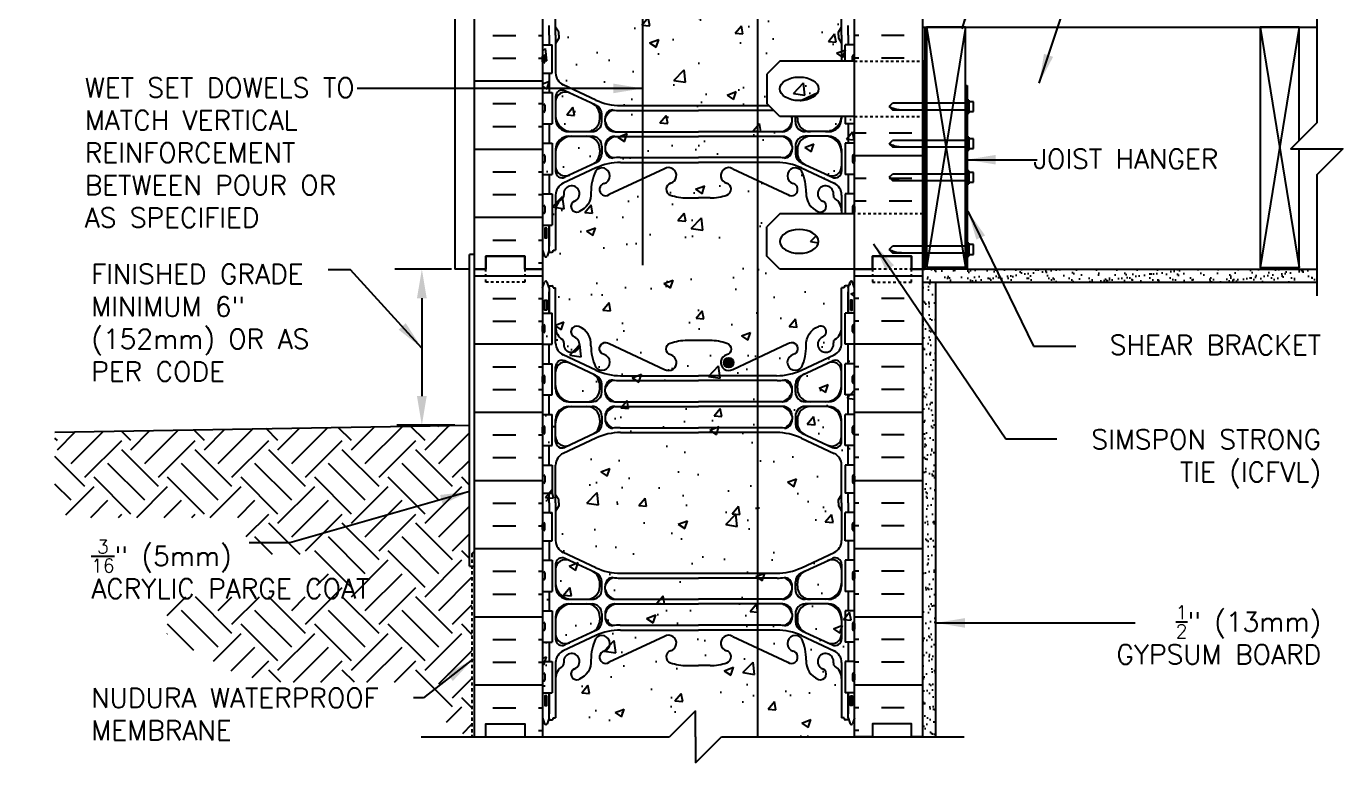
# Model space of a CAD drawing. Header units: inches. Extents: x 107.9 to 158.5, y -21.9 to 56.1.
# Drawn here: x 107.9 to 158.5, y 4.5 to 32.9 of the extents above; entities that cross this region are included whole.
import ezdxf
from ezdxf.enums import TextEntityAlignment as Align

# ---------------------------------------------------------------- set-up
doc = ezdxf.new("R2010")
doc.units = ezdxf.units.IN
doc.header["$LTSCALE"] = 0.5
doc.header["$MEASUREMENT"] = 0
doc.linetypes.add('DASHED2', pattern=[0.375, 0.25, -0.125])
doc.linetypes.add('HIDDEN2', pattern=[0.1875, 0.125, -0.0625])
for name, color, linetype in [('HATCH', 12, 'Continuous'), ('line25', 2, 'Continuous'), ('LINE3', 3, 'Continuous'), ('LINE50', 5, 'Continuous'), ('LINE9', 9, 'Continuous'), ('TEXT', 4, 'Continuous'), ('Web_Edge', 9, 'Continuous')]:
    doc.layers.add(name, color=color, linetype=linetype)
doc.styles.add('DIM', font='romans.shx', dxfattribs={"width": 0.7})
doc.styles.add('ROMANS', font='romans.shx', dxfattribs={"height": 1.125})
doc.dimstyles.new('ext_12', dxfattribs={"dimscale": 12, "dimtxt": 0.09375, "dimasz": 0.09375, "dimexe": 0.09375, "dimexo": 0.0625, "dimgap": 0.0625, "dimtad": 1, "dimdec": 1, "dimzin": 3, "dimdsep": 46, "dimlunit": 4, "dimtxsty": 'DIM', "dimcen": 0.09, "dimdle": 0.09375, "dimclrt": 4, "dimadec": 0, "dimazin": 0, "dimtfac": 1, "dimtdec": 1, "dimtmove": 2, "dimatfit": 3, "dimfxl": 0, "dimfrac": 2, "dimtolj": 1, "dimtzin": 0, "dimarcsym": 0})
pattern_1 = [(50, (14.6014, 3.5427), (3.5863, -0.31376), [0.375, -4.125]), (355, (14.6014, 3.5427), (-0.69376, 3.76096), [0.3, -3.3]), (100.4514, (14.9003, 3.5165), (2.89255, 3.4472), [0.3187, -3.50571]), (46.184, (14.6014, 4.5427), (5.3362, -0.8276), [0.5625, -6.1875]), (96.6356, (15.046, 4.4737), (4.67331, 4.8706), [0.47805, -5.25856]), (351.184, (14.6014, 4.5427), (4.6733, 4.8706), [0.45, -4.95]), (21, (15.1014, 4.2927), (2.984535, -2.013094), [0.375, -4.125]), (326, (15.1014, 4.2927), (1.21658, 3.62575), [0.3, -3.3]), (71.4514, (15.35, 4.125), (4.20111, 1.61265), [0.3187, -3.50571]), (37.5, (14.6014, 3.5427), (0.060799, 1.664469), [0, -3.26, 0, -3.35, 0, -3.3125]), (7.5, (14.6014, 3.5427), (1.315348, 1.972059), [0, -1.91, 0, -3.185, 0, -1.2625]), (327.5, (13.4864, 3.5427), (2.669112, -0.112774), [0, -1.25, 0, -3.9, 0, -5.175]), (317.5, (12.9864, 3.5427), (2.91593, 0.500525), [0, -1.625, 0, -2.59, 0, -3.675])]
pattern_2 = [(37.5, (85.0487, 4.25364), (-0.0157483, 0.481706), [0, -0.38, 0, -0.425, 0, -0.40625]), (7.5, (85.0487, 4.25364), (0.442444, 0.7055365), [0, -0.205, 0, -0.3425, 0, -0.13125]), (327.5, (84.7412, 4.25364), (0.7785355, 0.0014148), [0, -0.125, 0, -0.45, 0, -0.5875]), (317.5, (84.7412, 4.25364), (0.7515317, 0.219419), [0, -0.0625, 0, -0.295, 0, -0.3375])]

msp = doc.modelspace()

# ---------------------------------------------------------------- hatches: boundary and pattern name
at = {"layer": 'HATCH'}
h = msp.add_hatch(dxfattribs=at)
h.set_pattern_fill('AR-CONC', color=256, scale=0.5, style=0)
h.paths.add_polyline_path([(137.631, 37.919, -1), (137.256, 37.919, -1)], flags=16)
h.paths.add_polyline_path([(135.07, 19.908, -1), (134.695, 19.908, -1)], flags=16)
h.paths.add_polyline_path([(132.6, 50.508), (127.725, 50.508), (127.725, 5.508), (132.6, 5.508), (133.6, 6.508), (133.6, 4.508), (134.6, 5.508), (139.725, 5.508), (139.725, 23.508), (136.85, 23.508), (136.35, 24.008), (136.35, 25.133), (136.85, 25.633), (139.725, 25.633), (139.725, 29.383), (136.85, 29.383), (136.35, 29.883), (136.35, 31.008), (136.85, 31.508), (139.725, 31.508), (139.725, 50.508), (134.6, 50.508), (133.6, 49.508), (133.6, 51.508)])
h = msp.add_hatch(dxfattribs=at)
h.set_pattern_fill('INSUL', color=256, scale=7, style=0)
h.set_pattern_definition([(0, (-2798.437, -373.5017), (0, 2.625), []), (0, (-2798.437, -372.6267), (0, 2.625), [0.875, -0.875]), (0, (-2798.437, -371.7517), (0, 2.625), [0.875, -0.875])])
h.paths.add_polyline_path([(125.1, 23.508), (125.537, 23.508), (125.537, 24.008), (127.037, 24.008), (127.037, 23.508), (127.725, 23.508), (127.725, 41.508), (127.037, 41.508), (127.037, 42.008), (125.537, 42.008), (125.537, 41.508), (125.1, 41.508)])
h = msp.add_hatch(dxfattribs=at)
h.set_pattern_fill('INSUL', color=256, scale=7, style=0)
h.set_pattern_definition([(180, (3065.8863, -373.5017), (0, 2.625), []), (180, (3065.8863, -372.6267), (0, 2.625), [0.875, -0.875]), (180, (3065.8863, -371.7517), (0, 2.625), [0.875, -0.875])])
h.paths.add_polyline_path([(139.725, 31.508), (142.35, 31.508), (142.35, 41.508), (141.912, 41.508), (141.912, 42.008), (140.412, 42.008), (140.412, 41.508), (139.725, 41.508)])
h = msp.add_hatch(dxfattribs=at)
h.set_pattern_fill('AR-CONC', color=256, scale=0.5, style=0)
h.set_pattern_definition(pattern_1)
edge = h.paths.add_edge_path(flags=17)
edge.add_ellipse((137.595, 30.445), major_axis=(-0.746, 0), ratio=0.610344, start_angle=0, end_angle=360)
h = msp.add_hatch(dxfattribs=at)
h.set_pattern_fill('INSUL', color=256, scale=7, style=0)
h.set_pattern_definition([(0, (85.0487, 4.2536), (0, 2.625), []), (0, (85.0487, 5.1286), (0, 2.625), [0.875, -0.875]), (0, (85.0487, 6.0036), (0, 2.625), [0.875, -0.875])])
h.paths.add_polyline_path([(142.35, 29.383), (139.725, 29.383), (139.725, 25.633), (142.35, 25.633)])
h = msp.add_hatch(dxfattribs=at)
h.set_pattern_fill('AR-CONC', color=256, scale=0.5, style=0)
h.set_pattern_definition(pattern_1)
edge = h.paths.add_edge_path(flags=17)
edge.add_ellipse((137.595, 24.57), major_axis=(-0.746, 0), ratio=0.610344, start_angle=0, end_angle=360, ccw=False)
h = msp.add_hatch(dxfattribs=at)
h.set_pattern_fill('INSUL', color=256, scale=7, style=0)
h.set_pattern_definition([(0, (-2798.437, -391.5017), (0, 2.625), []), (0, (-2798.437, -390.6267), (0, 2.625), [0.875, -0.875]), (0, (-2798.437, -389.7517), (0, 2.625), [0.875, -0.875])])
h.paths.add_polyline_path([(125.1, 5.508), (125.537, 5.508), (125.537, 6.008), (127.037, 6.008), (127.037, 5.508), (127.725, 5.508), (127.725, 23.508), (127.037, 23.508), (127.037, 24.008), (125.537, 24.008), (125.537, 23.508), (125.1, 23.508)])
h = msp.add_hatch(dxfattribs=at)
h.set_pattern_fill('INSUL', color=256, scale=7, style=0)
h.set_pattern_definition([(180, (3065.8863, -391.5017), (0, 2.625), []), (180, (3065.8863, -390.6267), (0, 2.625), [0.875, -0.875]), (180, (3065.8863, -389.7517), (0, 2.625), [0.875, -0.875])])
h.paths.add_polyline_path([(142.35, 5.508), (141.912, 5.508), (141.912, 6.008), (140.412, 6.008), (140.412, 5.508), (139.725, 5.508), (139.725, 23.508), (140.412, 23.508), (140.412, 24.008), (141.912, 24.008), (141.912, 23.508), (142.35, 23.508)])
h = msp.add_hatch(dxfattribs=at)
h.set_pattern_fill('AR-SAND', color=256, scale=0.25, style=0)
h.set_pattern_definition(pattern_2)
h.paths.add_polyline_path([(157.501, 23.008), (157.501, 23.508), (144.055, 23.508), (142.43, 23.508), (142.35, 23.508), (142.35, 23.008)])
h = msp.add_hatch(dxfattribs=at)
h.set_pattern_fill('AR-SAND', color=256, scale=0.25, style=0)
h.set_pattern_definition(pattern_2)
h.paths.add_polyline_path([(142.85, 23.008), (142.35, 23.008), (142.35, 5.508), (142.85, 5.508)])
h = msp.add_hatch(dxfattribs=at)
h.set_pattern_fill('EARTH', color=256, scale=8, angle=45, style=0)
h.set_pattern_definition([(45, (25.2636, -94.8169), (2e-16, 2.828427), [2, -2]), (45, (24.7333, -94.2865), (2e-16, 2.828427), [2, -2]), (45, (24.203, -93.7562), (2e-16, 2.828427), [2, -2]), (135, (24.203, -93.4026), (-2.828427, 4e-16), [2, -2]), (135, (24.7333, -92.8723), (-2.828427, 4e-16), [2, -2]), (135, (25.2636, -92.342), (-2.828427, 4e-16), [2, -2])])
h.paths.add_polyline_path([(107.875, 15.317), (107.875, 15.317), (107.864, 15.325)])
h.paths.add_polyline_path([(108.964, 17.225), (108.964, 14.441), (108.975, 14.431), (109.003, 14.407), (109.03, 14.383), (109.057, 14.358), (109.084, 14.334), (109.112, 14.309), (109.139, 14.284), (109.166, 14.26), (109.193, 14.235), (109.22, 14.21), (109.246, 14.185), (109.273, 14.16), (109.3, 14.135), (109.327, 14.11), (109.353, 14.085), (109.38, 14.059), (109.406, 14.034), (109.433, 14.008), (109.459, 13.983), (109.485, 13.957), (109.493, 13.95), (116.322, 13.95), (116.322, 12.522), (119.042, 12.522), (119.042, 10.89), (113.284, 10.89), (113.284, 9.391), (115.982, 7.912), (116.017, 7.905), (116.052, 7.897), (116.088, 7.89), (116.123, 7.882), (116.158, 7.875), (116.193, 7.867), (116.228, 7.86), (116.264, 7.852), (116.299, 7.844), (116.334, 7.837), (116.369, 7.829), (116.404, 7.822), (116.439, 7.814), (116.474, 7.806), (116.508, 7.799), (116.543, 7.791), (116.578, 7.783), (116.613, 7.776), (116.647, 7.768), (116.682, 7.76), (116.717, 7.752), (116.751, 7.745), (116.786, 7.737), (116.821, 7.729), (116.855, 7.721), (116.889, 7.714), (116.924, 7.706), (116.958, 7.698), (116.993, 7.69), (117.027, 7.682), (117.061, 7.674), (117.095, 7.667), (117.13, 7.659), (117.164, 7.651), (117.198, 7.643), (117.232, 7.635), (117.266, 7.627), (117.3, 7.619), (117.334, 7.611), (117.368, 7.603), (117.371, 7.603), (122.76, 7.603), (123.635, 6.334), (124.841, 5.508), (125.006, 5.508), (125.006, 12.063), (124.912, 12.063), (124.912, 17.503)])
at = {"layer": 'LINE3'}
msp.add_hatch(color=256, dxfattribs=at).paths.add_polyline_path([(134.695, 19.908, 1), (135.07, 19.908, 1)])

# ---------------------------------------------------------------- linework, layer by layer
at = {"layer": 'HATCH'}
for p, q in [((142.492, 32.82), (143.992, 23.57)), ((143.992, 32.82), (142.492, 23.57)), ((155.329, 32.82), (156.829, 23.57)), ((156.829, 32.82), (155.329, 23.57))]:
    msp.add_line(p, q, dxfattribs=at)
at = {"layer": 'line25'}
for p, q in [((127.725, 41.508), (127.725, 23.508)), ((139.725, 17.883), (139.725, 41.508)), ((142.35, 32.82), (157.501, 32.82)), ((127.725, 32.133), (128.09, 32.133)), ((128.09, 31.053), (128.09, 32.133)), ((139.725, 32.133), (139.36, 32.133)), ((139.36, 31.508), (139.36, 32.133)), ((127.725, 31.483), (127.725, 31.703)), ((127.725, 31.648), (127.725, 31.648)), ((127.725, 31.538), (127.725, 31.538)), ((127.765, 31.743), (127.765, 31.743)), ((127.765, 31.443), (127.765, 31.443)), ((127.805, 31.483), (127.805, 31.703)), ((139.645, 31.508), (139.645, 31.703)), ((139.685, 31.743), (139.685, 31.743)), ((139.725, 31.508), (139.725, 31.703)), ((139.725, 31.648), (139.725, 31.648)), ((139.725, 31.538), (139.725, 31.538)), ((127.725, 31.053), (128.09, 31.053)), ((143.992, 30.57), (143.992, 23.57)), ((127.725, 30.303), (128.09, 30.303)), ((128.09, 30.303), (128.09, 29.103)), ((127.725, 29.813), (127.725, 29.593)), ((127.725, 29.758), (127.725, 29.758)), ((127.725, 29.648), (127.725, 29.648)), ((127.765, 29.853), (127.765, 29.853)), ((127.765, 29.553), (127.765, 29.553)), ((127.805, 29.813), (127.805, 29.593)), ((139.36, 29.383), (139.36, 29.103)), ((127.725, 29.103), (128.09, 29.103)), ((139.725, 29.103), (139.36, 29.103)), ((127.725, 28.353), (128.09, 28.353)), ((127.725, 27.863), (127.725, 27.643)), ((127.805, 27.863), (127.805, 27.643)), ((128.09, 28.353), (128.09, 27.153)), ((139.725, 28.353), (139.36, 28.353)), ((139.36, 28.353), (139.36, 27.153)), ((139.645, 27.863), (139.645, 27.643)), ((139.725, 27.863), (139.725, 27.643)), ((127.725, 27.808), (127.725, 27.808)), ((127.725, 27.698), (127.725, 27.698)), ((127.765, 27.603), (127.765, 27.603)), ((139.685, 27.603), (139.685, 27.603)), ((139.725, 27.808), (139.725, 27.808)), ((139.725, 27.698), (139.725, 27.698)), ((127.725, 27.153), (128.09, 27.153)), ((139.725, 27.153), (139.36, 27.153)), ((127.725, 26.403), (128.09, 26.403)), ((128.09, 26.403), (128.09, 25.203)), ((139.725, 26.403), (139.36, 26.403)), ((139.36, 26.403), (139.36, 25.633)), ((127.725, 25.913), (127.725, 25.693)), ((127.725, 25.858), (127.725, 25.858)), ((127.765, 25.953), (127.765, 25.953)), ((127.805, 25.913), (127.805, 25.693)), ((139.645, 25.913), (139.645, 25.693)), ((139.685, 25.953), (139.685, 25.953)), ((139.725, 25.913), (139.725, 25.693)), ((139.725, 25.858), (139.725, 25.858)), ((127.725, 25.748), (127.725, 25.748)), ((127.765, 25.653), (127.765, 25.653)), ((139.685, 25.653), (139.685, 25.653)), ((139.725, 25.748), (139.725, 25.748)), ((127.725, 25.203), (128.09, 25.203)), ((127.725, 23.508), (127.725, 5.508)), ((143.992, 23.57), (142.492, 23.57)), ((144.055, 23.508), (157.501, 23.508)), ((144.055, 23.508), (145.367, 23.508)), ((127.725, 21.813), (128.09, 21.813)), ((128.09, 20.613), (128.09, 21.813)), ((139.725, 21.813), (139.36, 21.813)), ((139.36, 20.613), (139.36, 21.813)), ((127.725, 21.103), (127.725, 21.323)), ((127.725, 21.268), (127.725, 21.268)), ((127.765, 21.363), (127.765, 21.363)), ((127.805, 21.103), (127.805, 21.323)), ((139.645, 21.103), (139.645, 21.323)), ((139.685, 21.363), (139.685, 21.363)), ((139.725, 21.103), (139.725, 21.323)), ((139.725, 21.268), (139.725, 21.268)), ((127.725, 21.158), (127.725, 21.158)), ((127.765, 21.063), (127.765, 21.063)), ((139.685, 21.063), (139.685, 21.063)), ((139.725, 21.158), (139.725, 21.158)), ((127.725, 20.613), (128.09, 20.613)), ((139.725, 20.613), (139.36, 20.613)), ((127.725, 19.863), (128.09, 19.863)), ((128.09, 18.663), (128.09, 19.863)), ((139.725, 19.863), (139.36, 19.863)), ((139.36, 18.663), (139.36, 19.863)), ((127.725, 19.153), (127.725, 19.373)), ((127.725, 19.318), (127.725, 19.318)), ((127.765, 19.413), (127.765, 19.413)), ((127.805, 19.153), (127.805, 19.373)), ((139.645, 19.153), (139.645, 19.373)), ((139.685, 19.413), (139.685, 19.413)), ((139.725, 19.153), (139.725, 19.373)), ((139.725, 19.318), (139.725, 19.318)), ((127.725, 19.208), (127.725, 19.208)), ((127.765, 19.113), (127.765, 19.113)), ((139.685, 19.113), (139.685, 19.113)), ((139.725, 19.208), (139.725, 19.208)), ((127.725, 18.663), (128.09, 18.663)), ((139.725, 18.663), (139.36, 18.663)), ((127.725, 17.913), (128.09, 17.913)), ((128.09, 16.713), (128.09, 17.913)), ((139.725, 17.913), (139.36, 17.913)), ((139.36, 16.713), (139.36, 17.913)), ((139.725, 5.508), (139.725, 17.883)), ((127.725, 17.203), (127.725, 17.423)), ((127.725, 17.368), (127.725, 17.368)), ((127.725, 17.258), (127.725, 17.258)), ((127.765, 17.463), (127.765, 17.463)), ((127.805, 17.203), (127.805, 17.423)), ((139.645, 17.203), (139.645, 17.423)), ((139.685, 17.463), (139.685, 17.463)), ((139.725, 17.203), (139.725, 17.423)), ((139.725, 17.368), (139.725, 17.368)), ((139.725, 17.258), (139.725, 17.258)), ((127.725, 16.713), (128.09, 16.713)), ((127.765, 17.163), (127.765, 17.163)), ((139.725, 16.713), (139.36, 16.713)), ((139.685, 17.163), (139.685, 17.163)), ((127.725, 15.963), (128.09, 15.963)), ((128.09, 15.963), (128.09, 14.883)), ((139.725, 15.963), (139.36, 15.963)), ((139.36, 15.963), (139.36, 14.883)), ((127.725, 15.533), (127.725, 15.313)), ((127.725, 15.478), (127.725, 15.478)), ((127.725, 15.368), (127.725, 15.368)), ((127.765, 15.573), (127.765, 15.573)), ((127.765, 15.273), (127.765, 15.273)), ((127.805, 15.533), (127.805, 15.313)), ((139.645, 15.533), (139.645, 15.313)), ((139.685, 15.573), (139.685, 15.573)), ((139.685, 15.273), (139.685, 15.273)), ((139.725, 15.533), (139.725, 15.313)), ((139.725, 15.478), (139.725, 15.478)), ((139.725, 15.368), (139.725, 15.368)), ((127.725, 14.883), (128.09, 14.883)), ((139.725, 14.883), (139.36, 14.883)), ((127.725, 14.133), (128.09, 14.133)), ((127.725, 13.483), (127.725, 13.703)), ((127.765, 13.743), (127.765, 13.743)), ((127.805, 13.483), (127.805, 13.703)), ((128.09, 13.053), (128.09, 14.133)), ((139.725, 14.133), (139.36, 14.133)), ((139.36, 13.053), (139.36, 14.133)), ((139.645, 13.483), (139.645, 13.703)), ((139.685, 13.743), (139.685, 13.743)), ((139.725, 13.483), (139.725, 13.703)), ((127.725, 13.648), (127.725, 13.648)), ((127.725, 13.538), (127.725, 13.538)), ((127.765, 13.443), (127.765, 13.443)), ((139.685, 13.443), (139.685, 13.443)), ((139.725, 13.648), (139.725, 13.648)), ((139.725, 13.538), (139.725, 13.538)), ((127.725, 13.053), (128.09, 13.053)), ((139.725, 13.053), (139.36, 13.053)), ((127.725, 12.303), (128.09, 12.303)), ((128.09, 12.303), (128.09, 11.103)), ((139.725, 12.303), (139.36, 12.303)), ((139.36, 12.303), (139.36, 11.103)), ((127.725, 11.813), (127.725, 11.593)), ((127.725, 11.758), (127.725, 11.758)), ((127.725, 11.648), (127.725, 11.648)), ((127.765, 11.853), (127.765, 11.853)), ((127.805, 11.813), (127.805, 11.593)), ((139.645, 11.813), (139.645, 11.593)), ((139.685, 11.853), (139.685, 11.853)), ((139.725, 11.813), (139.725, 11.593)), ((139.725, 11.758), (139.725, 11.758)), ((139.725, 11.648), (139.725, 11.648)), ((127.765, 11.553), (127.765, 11.553)), ((139.685, 11.553), (139.685, 11.553)), ((127.725, 11.103), (128.09, 11.103)), ((139.725, 11.103), (139.36, 11.103)), ((127.725, 10.353), (128.09, 10.353)), ((128.09, 10.353), (128.09, 9.153)), ((139.725, 10.353), (139.36, 10.353)), ((139.36, 10.353), (139.36, 9.153)), ((127.725, 9.863), (127.725, 9.643)), ((127.725, 9.808), (127.725, 9.808)), ((127.725, 9.698), (127.725, 9.698)), ((127.805, 9.863), (127.805, 9.643)), ((139.645, 9.863), (139.645, 9.643)), ((139.725, 9.863), (139.725, 9.643)), ((139.725, 9.808), (139.725, 9.808)), ((139.725, 9.698), (139.725, 9.698)), ((127.725, 9.153), (128.09, 9.153)), ((127.765, 9.603), (127.765, 9.603)), ((139.725, 9.153), (139.36, 9.153)), ((139.685, 9.603), (139.685, 9.603)), ((127.725, 8.403), (128.09, 8.403)), ((128.09, 8.403), (128.09, 7.203)), ((139.725, 8.403), (139.36, 8.403)), ((139.36, 8.403), (139.36, 7.203)), ((127.725, 7.913), (127.725, 7.693)), ((127.725, 7.858), (127.725, 7.858)), ((127.725, 7.748), (127.725, 7.748)), ((127.765, 7.953), (127.765, 7.953)), ((127.765, 7.653), (127.765, 7.653)), ((127.805, 7.913), (127.805, 7.693)), ((139.645, 7.913), (139.645, 7.693)), ((139.685, 7.953), (139.685, 7.953)), ((139.685, 7.653), (139.685, 7.653)), ((139.725, 7.913), (139.725, 7.693)), ((139.725, 7.858), (139.725, 7.858)), ((139.725, 7.748), (139.725, 7.748)), ((127.725, 7.203), (128.09, 7.203)), ((139.725, 7.203), (139.36, 7.203))]:
    msp.add_line(p, q, dxfattribs=at)
at = {"layer": 'line25', "color": 9}
for p, q in [((141.055, 29.762), (141.18, 29.887)), ((144.117, 30.012), (144.055, 30.012)), ((144.055, 30.012), (144.055, 29.512)), ((144.117, 30.012), (144.117, 29.512)), ((144.305, 29.949), (144.117, 29.949)), ((144.305, 29.574), (144.305, 29.949)), ((141.055, 29.762), (141.18, 29.637)), ((144.055, 29.512), (144.117, 29.512)), ((144.117, 29.574), (144.305, 29.574)), ((141.055, 28.333), (141.18, 28.458)), ((144.117, 28.583), (144.055, 28.583)), ((144.055, 28.583), (144.055, 28.083)), ((144.117, 28.583), (144.117, 28.083)), ((144.305, 28.521), (144.117, 28.521)), ((144.305, 28.146), (144.305, 28.521)), ((141.055, 28.333), (141.18, 28.208)), ((144.055, 28.083), (144.117, 28.083)), ((144.117, 28.146), (144.305, 28.146)), ((141.055, 27.039), (141.18, 27.164)), ((141.055, 27.039), (141.18, 26.914)), ((144.117, 27.289), (144.055, 27.289)), ((144.055, 27.289), (144.055, 26.789)), ((144.117, 27.289), (144.117, 26.789)), ((144.305, 27.227), (144.117, 27.227)), ((144.117, 26.852), (144.305, 26.852)), ((144.305, 26.852), (144.305, 27.227)), ((144.055, 26.789), (144.117, 26.789)), ((141.055, 24.26), (141.18, 24.385)), ((144.117, 24.51), (144.055, 24.51)), ((144.055, 24.51), (144.055, 24.01)), ((144.117, 24.51), (144.117, 24.01)), ((144.305, 24.448), (144.117, 24.448)), ((144.305, 24.073), (144.305, 24.448)), ((141.055, 24.26), (141.18, 24.135)), ((144.055, 24.01), (144.117, 24.01)), ((144.117, 24.073), (144.305, 24.073))]:
    msp.add_line(p, q, dxfattribs=at)
at = {"layer": 'line25'}
msp.add_lwpolyline([(142.492, 23.57), (143.992, 23.57), (143.992, 32.82), (142.492, 32.82)], close=True, dxfattribs=at)
for points in [[(156.829, 28.461), (156.829, 32.82), (155.329, 32.82), (155.329, 28.31)], [(155.329, 28.31), (155.329, 23.57), (156.829, 23.57), (156.829, 28.133)]]:
    msp.add_lwpolyline(points, dxfattribs=at)
at = {"layer": 'line25', "color": 9}
for points in [[(141.18, 29.637), (144.055, 29.637), (144.055, 29.887), (141.18, 29.887)], [(141.18, 28.208), (144.055, 28.208), (144.055, 28.458), (141.18, 28.458)], [(141.18, 26.914), (144.055, 26.914), (144.055, 27.164), (141.18, 27.164)], [(141.18, 24.135), (144.055, 24.135), (144.055, 24.385), (141.18, 24.385)]]:
    msp.add_lwpolyline(points, dxfattribs=at)
at = {"layer": 'line25'}
for centre, start, end in [((127.765, 31.703), 90, 180), ((127.765, 31.483), 180, 270), ((127.765, 31.703), 360, 90), ((127.765, 31.483), 270, 0), ((139.685, 31.703), 90, 180), ((139.685, 31.703), 0, 90), ((127.765, 29.813), 90, 180), ((127.765, 29.593), 180, 270), ((127.765, 29.813), 0, 90), ((127.765, 29.593), 270, 0), ((127.765, 27.863), 90, 180), ((127.765, 27.863), 0, 90), ((139.685, 27.863), 90, 180), ((139.685, 27.863), 360, 90), ((127.765, 27.643), 180, 270), ((127.765, 27.643), 270, 0), ((139.685, 27.643), 180, 270), ((139.685, 27.643), 270, 0), ((127.765, 25.913), 90, 180), ((127.765, 25.913), 0, 90), ((139.685, 25.913), 90, 180), ((139.685, 25.913), 360, 90), ((127.765, 25.693), 180, 270), ((127.765, 25.693), 270, 0), ((139.685, 25.693), 180, 270), ((139.685, 25.693), 270, 0), ((127.765, 21.323), 90, 180), ((127.765, 21.323), 360, 90), ((139.685, 21.323), 90, 180), ((139.685, 21.323), 0, 90), ((127.765, 21.103), 180, 270), ((127.765, 21.103), 270, 0), ((139.685, 21.103), 180, 270), ((139.685, 21.103), 270, 0), ((127.765, 19.373), 90, 180), ((127.765, 19.373), 360, 90), ((139.685, 19.373), 90, 180), ((139.685, 19.373), 0, 90), ((127.765, 19.153), 180, 270), ((127.765, 19.153), 270, 0), ((139.685, 19.153), 180, 270), ((139.685, 19.153), 270, 0), ((127.765, 17.423), 90, 180), ((127.765, 17.423), 360, 90), ((139.685, 17.423), 90, 180), ((139.685, 17.423), 0, 90), ((127.765, 17.203), 180, 270), ((127.765, 17.203), 270, 0), ((139.685, 17.203), 180, 270), ((139.685, 17.203), 270, 0), ((127.765, 15.533), 90, 180), ((127.765, 15.313), 180, 270), ((127.765, 15.533), 0, 90), ((127.765, 15.313), 270, 0), ((139.685, 15.533), 90, 180), ((139.685, 15.313), 180, 270), ((139.685, 15.533), 360, 90), ((139.685, 15.313), 270, 0), ((127.765, 13.703), 90, 180), ((127.765, 13.703), 360, 90), ((139.685, 13.703), 90, 180), ((139.685, 13.703), 0, 90), ((127.765, 13.483), 180, 270), ((127.765, 13.483), 270, 0), ((139.685, 13.483), 180, 270), ((139.685, 13.483), 270, 0), ((127.765, 11.813), 90, 180), ((127.765, 11.813), 0, 90), ((139.685, 11.813), 90, 180), ((139.685, 11.813), 360, 90), ((127.765, 11.593), 180, 270), ((127.765, 11.593), 270, 0), ((139.685, 11.593), 180, 270), ((139.685, 11.593), 270, 0), ((127.765, 9.863), 90, 180), ((127.765, 9.643), 180, 270), ((127.765, 9.863), 0, 90), ((127.765, 9.643), 270, 0), ((139.685, 9.863), 90, 180), ((139.685, 9.643), 180, 270), ((139.685, 9.863), 360, 90), ((139.685, 9.643), 270, 0), ((127.765, 7.913), 90, 180), ((127.765, 7.693), 180, 270), ((127.765, 7.913), 0, 90), ((127.765, 7.693), 270, 0), ((139.685, 7.913), 90, 180), ((139.685, 7.693), 180, 270), ((139.685, 7.913), 360, 90), ((139.685, 7.693), 270, 0)]:
    msp.add_arc(centre, 0.04, start, end, dxfattribs=at)
at = {"layer": 'line25', "color": 9}
for points in [[(141.055, 29.762), (141.253, 29.684), (141.623, 29.637)], [(141.055, 28.333), (141.253, 28.256), (141.623, 28.208)], [(141.055, 27.039), (141.253, 26.962), (141.623, 26.914)], [(141.055, 24.26), (141.253, 24.183), (141.623, 24.135)]]:
    msp.add_spline(points, degree=3, dxfattribs=at)
at = {"layer": 'LINE3'}
msp.add_line((131.569, 50.508), (131.569, 23.652), dxfattribs=at)
msp.add_lwpolyline([(135.985, 40.026), (135.985, 31.508), (135.985, 29.383), (135.985, 5.508)], dxfattribs=at)
msp.add_circle((134.882, 19.908), 0.188, dxfattribs=at)
at = {"layer": 'LINE50'}
for p, q in [((125.1, 23.508), (125.1, 41.508)), ((142.35, 23.508), (142.35, 41.508)), ((125.1, 5.508), (125.1, 23.508)), ((142.35, 5.508), (142.35, 23.508)), ((108.964, 17.225), (124.912, 17.503))]:
    msp.add_line(p, q, dxfattribs=at)
for points in [[(127.725, 23.508), (127.037, 23.508), (127.037, 24.008), (125.537, 24.008), (125.537, 23.508), (125.1, 23.508)], [(125.1, 23.508), (125.537, 23.508), (125.537, 24.008), (127.037, 24.008), (127.037, 23.508), (127.725, 23.508)], [(139.725, 23.508), (140.412, 23.508), (140.412, 24.008), (141.912, 24.008), (141.912, 23.508), (142.35, 23.508)], [(142.35, 23.508), (141.912, 23.508), (141.912, 24.008), (140.412, 24.008), (140.412, 23.508), (139.725, 23.508)], [(125.1, 5.508), (125.537, 5.508), (125.537, 6.008), (127.037, 6.008), (127.037, 5.508), (127.725, 5.508)], [(142.35, 5.508), (141.912, 5.508), (141.912, 6.008), (140.412, 6.008), (140.412, 5.508), (139.725, 5.508)]]:
    msp.add_lwpolyline(points, dxfattribs=at)
at = {"layer": 'LINE9'}
for p, q in [((124.35, 50.508), (124.35, 23.508)), ((142.43, 32.82), (142.43, 23.508)), ((136.85, 31.508), (136.35, 31.008)), ((139.725, 31.508), (136.85, 31.508)), ((143.992, 30.57), (144.055, 30.57)), ((144.055, 30.57), (144.055, 23.508)), ((136.85, 29.383), (136.35, 29.883)), ((139.725, 29.383), (136.85, 29.383)), ((136.85, 25.633), (136.35, 25.133)), ((139.725, 25.633), (136.85, 25.633)), ((124.912, 12.067), (124.912, 24.067)), ((125.1, 24.067), (124.912, 24.067)), ((136.85, 23.508), (136.35, 24.008)), ((124.912, 23.508), (124.35, 23.508)), ((139.725, 23.508), (136.85, 23.508)), ((144.055, 23.508), (142.43, 23.508)), ((142.35, 23.008), (157.501, 23.008)), ((142.85, 5.508), (142.85, 23.008)), ((124.912, 12.067), (125.1, 12.067)), ((133.6, 6.508), (132.6, 5.508)), ((133.6, 5.508), (133.6, 6.508)), ((123.053, 5.508), (132.6, 5.508)), ((133.6, 4.508), (134.6, 5.508)), ((133.6, 5.508), (133.6, 4.508)), ((134.6, 5.508), (143.934, 5.508))]:
    msp.add_line(p, q, dxfattribs=at)
at = {"layer": 'LINE9', "linetype": 'HIDDEN2'}
for p, q in [((139.725, 31.508), (142.35, 31.508)), ((139.725, 29.383), (142.35, 29.383)), ((142.35, 25.633), (139.725, 25.633)), ((142.35, 23.508), (139.725, 23.508))]:
    msp.add_line(p, q, dxfattribs=at)
at = {"layer": 'LINE9', "linetype": 'DASHED2'}
for q in [(125.1, 12.643), (125.006, 5.508)]:
    msp.add_line((125.006, 12.549), q, dxfattribs=at)
at = {"layer": 'LINE9'}
for points in [[(157.501, 34.258), (157.501, 31.89)], [(157.501, 32.82), (157.501, 29.133), (156.501, 28.133), (158.501, 28.133), (157.501, 27.133), (157.501, 22.479)], [(136.35, 31.008), (136.35, 29.883)], [(136.35, 24.008), (136.35, 25.133)]]:
    msp.add_lwpolyline(points, dxfattribs=at)
msp.add_lwpolyline([(142.35, 23.508), (142.43, 23.508), (142.43, 31.508), (142.35, 31.508)], close=True, dxfattribs=at)
at = {"layer": 'LINE9', "linetype": 'DASHED2', "ltscale": 0.15}
for points in [[(127.037, 23.508), (127.037, 23.508), (127.037, 23.008), (125.537, 23.008), (125.537, 23.508), (125.537, 23.508)], [(140.412, 23.508), (140.412, 23.508), (140.412, 23.008), (141.912, 23.008), (141.912, 23.508), (141.912, 23.508)]]:
    msp.add_lwpolyline(points, dxfattribs=at)
at = {"layer": 'LINE9'}
msp.add_ellipse((137.595, 30.445), major_axis=(-0.746, 0), ratio=0.610344, dxfattribs=at)
at = {"layer": 'LINE9', "extrusion": (0, 0, -1)}
msp.add_ellipse((137.595, 24.57), major_axis=(-0.746, 0), ratio=0.610344, dxfattribs=at)
at = {"layer": 'TEXT'}
for p, q in [((124.225, 23.508), (122.04, 23.508)), ((123.079, 22.383), (123.079, 18.619)), ((124.349, 17.494), (122.119, 17.494))]:
    msp.add_line(p, q, dxfattribs=at)
for points in [[(122.891, 22.383), (123.266, 22.383), (123.079, 23.508)], [(122.89, 18.619), (123.265, 18.619), (123.078, 17.494)]]:
    msp.add_solid(points, dxfattribs=at)
at = {"layer": 'Web_Edge'}
for p, q in [((128.225, 32.508), (128.225, 33.961)), ((139.225, 32.508), (139.225, 33.961)), ((128.345, 32.62), (128.225, 32.82)), ((128.345, 32.62), (128.225, 32.82)), ((128.225, 32.508), (128.225, 31.055)), ((128.345, 32.508), (128.345, 32.62)), ((128.345, 32.508), (128.345, 32.62)), ((128.345, 32.508), (128.345, 32.395)), ((128.345, 32.508), (128.345, 32.395)), ((139.105, 32.62), (139.225, 32.82)), ((139.105, 32.62), (139.225, 32.82)), ((139.105, 32.508), (139.105, 32.62)), ((139.105, 32.508), (139.105, 32.62)), ((139.105, 32.508), (139.105, 32.395)), ((139.105, 32.508), (139.105, 32.395)), ((139.225, 32.508), (139.225, 31.508)), ((128.345, 32.395), (128.225, 32.195)), ((128.345, 32.395), (128.225, 32.195)), ((139.105, 32.395), (139.225, 32.195)), ((139.105, 32.395), (139.225, 32.195)), ((129.771, 30.013), (128.513, 30.602)), ((128.225, 30.145), (128.225, 29.297)), ((129.748, 29.825), (128.581, 30.371)), ((137.678, 30.013), (138.306, 30.306)), ((129.925, 29.32), (129.925, 29.424)), ((130, 29.172), (130, 29.469)), ((130.701, 29.613), (133.725, 29.613)), ((136.62, 29.613), (133.725, 29.613)), ((137.45, 29.172), (137.45, 29.383)), ((137.525, 29.32), (137.525, 29.383)), ((139.225, 29.383), (139.225, 29.297)), ((129.925, 29.32), (129.925, 29.297)), ((130.125, 29.171), (130.125, 29.297)), ((137.325, 29.171), (137.325, 29.297)), ((137.525, 29.32), (137.525, 29.297)), ((128.725, 28.797), (129.625, 28.797)), ((128.725, 28.617), (129.625, 28.617)), ((130.5, 28.796), (133.725, 28.796)), ((130.5, 28.616), (133.725, 28.616)), ((136.95, 28.796), (133.725, 28.796)), ((136.95, 28.616), (133.725, 28.616)), ((138.725, 28.797), (137.825, 28.797)), ((138.725, 28.617), (137.825, 28.617)), ((128.225, 28.117), (128.225, 27.268)), ((129.925, 28.093), (129.925, 28.117)), ((129.925, 28.093), (129.925, 27.989)), ((130, 28.242), (130, 27.945)), ((130.125, 28.241), (130.125, 28.115)), ((130.125, 28.241), (130.125, 28.127)), ((137.325, 28.241), (137.325, 28.127)), ((137.325, 28.241), (137.325, 28.115)), ((137.45, 28.242), (137.45, 27.945)), ((137.525, 28.093), (137.525, 28.117)), ((137.525, 28.093), (137.525, 27.989)), ((139.225, 28.117), (139.225, 27.268)), ((129.771, 27.4), (128.513, 26.811)), ((129.747, 27.588), (128.581, 27.042)), ((132.414, 27.371), (130.287, 26.372)), ((130.701, 27.8), (133.725, 27.8)), ((130.725, 27.612), (133.725, 27.612)), ((136.748, 27.8), (133.725, 27.8)), ((136.725, 27.612), (133.725, 27.612)), ((135.035, 27.371), (137.162, 26.372)), ((137.678, 27.4), (138.937, 26.811)), ((137.702, 27.588), (138.869, 27.042)), ((128.225, 26.358), (128.225, 24.237)), ((139.225, 26.358), (139.225, 25.633)), ((133.285, 26.248), (133.725, 26.248)), ((134.164, 26.248), (133.725, 26.248)), ((127.975, 24.237), (127.975, 25.203)), ((127.725, 24.237), (127.8, 24.007)), ((127.975, 24.237), (127.9, 24.007)), ((127.949, 24.157), (128.075, 24.157)), ((128.125, 24.237), (128.225, 24.237)), ((128.125, 24.207), (128.125, 24.237)), ((128.125, 24.207), (128.125, 24.207)), ((127.725, 22.779), (127.8, 23.009)), ((127.975, 22.779), (127.9, 23.009)), ((127.949, 22.859), (128.075, 22.859)), ((128.125, 22.809), (128.125, 22.779)), ((128.125, 22.809), (128.125, 22.809)), ((139.325, 22.809), (139.325, 22.809)), ((139.325, 22.809), (139.325, 22.779)), ((139.501, 22.859), (139.375, 22.859)), ((139.475, 22.779), (139.55, 23.009)), ((139.725, 22.779), (139.65, 23.009)), ((127.975, 22.779), (127.975, 21.813)), ((128.125, 22.779), (128.225, 22.779)), ((128.225, 20.657), (128.225, 22.779)), ((139.225, 20.657), (139.225, 22.779)), ((139.325, 22.779), (139.225, 22.779)), ((139.475, 22.779), (139.475, 21.813)), ((129.771, 19.615), (128.513, 20.204)), ((129.747, 19.428), (128.581, 19.974)), ((137.678, 19.615), (138.937, 20.204)), ((137.702, 19.428), (138.869, 19.974)), ((128.225, 18.899), (128.225, 19.747)), ((130.725, 19.403), (133.725, 19.403)), ((136.725, 19.403), (133.725, 19.403)), ((139.225, 18.899), (139.225, 19.747)), ((129.925, 18.923), (129.925, 19.027)), ((129.925, 18.923), (129.925, 18.899)), ((130, 18.774), (130, 19.071)), ((130.125, 18.774), (130.125, 18.9)), ((130.701, 19.216), (133.725, 19.216)), ((136.749, 19.216), (133.725, 19.216)), ((137.325, 18.774), (137.325, 18.9)), ((137.45, 18.774), (137.45, 19.071)), ((137.525, 18.923), (137.525, 19.027)), ((137.525, 18.923), (137.525, 18.899)), ((128.725, 18.399), (129.625, 18.399)), ((130.5, 18.399), (133.725, 18.399)), ((136.95, 18.399), (133.725, 18.399)), ((138.725, 18.399), (137.825, 18.399)), ((128.725, 18.219), (129.625, 18.219)), ((130, 17.844), (130, 17.547)), ((130.125, 17.844), (130.125, 17.73)), ((130.125, 17.844), (130.125, 17.718)), ((130.5, 18.219), (133.725, 18.219)), ((136.95, 18.219), (133.725, 18.219)), ((137.325, 17.844), (137.325, 17.718)), ((137.325, 17.844), (137.325, 17.73)), ((137.45, 17.844), (137.45, 17.547)), ((138.725, 18.219), (137.825, 18.219)), ((128.225, 16.871), (128.225, 17.719)), ((129.925, 17.696), (129.925, 17.719)), ((129.925, 17.696), (129.925, 17.591)), ((130.701, 17.403), (133.725, 17.403)), ((136.748, 17.403), (133.725, 17.403)), ((137.525, 17.696), (137.525, 17.719)), ((137.525, 17.696), (137.525, 17.591)), ((139.225, 16.871), (139.225, 17.719)), ((129.771, 17.003), (128.513, 16.414)), ((129.748, 17.191), (128.581, 16.644)), ((130.725, 17.215), (133.725, 17.215)), ((136.725, 17.215), (133.725, 17.215)), ((137.678, 17.003), (138.937, 16.414)), ((137.702, 17.191), (138.869, 16.644)), ((128.225, 14.508), (128.225, 15.961)), ((139.225, 14.508), (139.225, 15.961)), ((128.345, 14.62), (128.225, 14.82)), ((128.345, 14.62), (128.225, 14.82)), ((139.105, 14.62), (139.225, 14.82)), ((139.105, 14.62), (139.225, 14.82)), ((128.225, 14.508), (128.225, 13.055)), ((128.345, 14.395), (128.225, 14.195)), ((128.345, 14.395), (128.225, 14.195)), ((128.345, 14.508), (128.345, 14.62)), ((128.345, 14.508), (128.345, 14.62)), ((128.345, 14.508), (128.345, 14.395)), ((128.345, 14.508), (128.345, 14.395)), ((139.105, 14.508), (139.105, 14.62)), ((139.105, 14.508), (139.105, 14.62)), ((139.105, 14.508), (139.105, 14.395)), ((139.105, 14.508), (139.105, 14.395)), ((139.105, 14.395), (139.225, 14.195)), ((139.105, 14.395), (139.225, 14.195)), ((139.225, 14.508), (139.225, 13.055)), ((129.771, 12.013), (128.513, 12.602)), ((129.748, 11.825), (128.581, 12.371)), ((137.678, 12.013), (138.937, 12.602)), ((137.702, 11.825), (138.869, 12.371)), ((128.225, 12.145), (128.225, 11.297)), ((139.225, 12.145), (139.225, 11.297)), ((129.925, 11.32), (129.925, 11.424)), ((129.925, 11.32), (129.925, 11.297)), ((130, 11.172), (130, 11.469)), ((130.125, 11.171), (130.125, 11.297)), ((130.701, 11.613), (133.725, 11.613)), ((136.749, 11.613), (133.725, 11.613)), ((137.325, 11.171), (137.325, 11.297)), ((137.45, 11.172), (137.45, 11.469)), ((137.525, 11.32), (137.525, 11.424)), ((137.525, 11.32), (137.525, 11.297)), ((128.725, 10.797), (129.625, 10.797)), ((130.5, 10.796), (133.725, 10.796)), ((136.95, 10.796), (133.725, 10.796)), ((138.725, 10.797), (137.825, 10.797)), ((128.725, 10.617), (129.625, 10.617)), ((130, 10.242), (130, 9.945)), ((130.125, 10.241), (130.125, 10.115)), ((130.125, 10.241), (130.125, 10.127)), ((130.5, 10.616), (133.725, 10.616)), ((136.95, 10.616), (133.725, 10.616)), ((137.325, 10.241), (137.325, 10.127)), ((137.325, 10.241), (137.325, 10.115)), ((137.45, 10.242), (137.45, 9.945)), ((138.725, 10.617), (137.825, 10.617)), ((128.225, 10.117), (128.225, 9.268)), ((129.925, 10.093), (129.925, 10.117)), ((129.925, 10.093), (129.925, 9.989)), ((130.701, 9.8), (133.725, 9.8)), ((136.748, 9.8), (133.725, 9.8)), ((137.525, 10.093), (137.525, 10.117)), ((137.525, 10.093), (137.525, 9.989)), ((139.225, 10.117), (139.225, 9.268)), ((129.771, 9.4), (128.513, 8.811)), ((129.747, 9.588), (128.581, 9.042)), ((132.414, 9.371), (130.287, 8.372)), ((130.725, 9.612), (133.725, 9.612)), ((136.725, 9.612), (133.725, 9.612)), ((135.035, 9.371), (137.162, 8.372)), ((137.678, 9.4), (138.937, 8.811)), ((137.702, 9.588), (138.869, 9.042)), ((128.225, 8.358), (128.225, 6.237)), ((133.285, 8.248), (133.725, 8.248)), ((134.164, 8.248), (133.725, 8.248)), ((139.225, 8.358), (139.225, 6.237)), ((127.975, 6.237), (127.975, 7.203)), ((139.475, 6.237), (139.475, 7.203)), ((127.725, 6.237), (127.8, 6.007)), ((127.975, 6.237), (127.9, 6.007)), ((127.949, 6.157), (128.075, 6.157)), ((128.125, 6.237), (128.225, 6.237)), ((128.125, 6.207), (128.125, 6.237)), ((128.125, 6.207), (128.125, 6.207)), ((139.325, 6.237), (139.225, 6.237)), ((139.325, 6.207), (139.325, 6.237)), ((139.325, 6.207), (139.325, 6.207)), ((139.501, 6.157), (139.375, 6.157)), ((139.475, 6.237), (139.55, 6.007)), ((139.725, 6.237), (139.65, 6.007))]:
    msp.add_line(p, q, dxfattribs=at)
for points in [[(127.975, 32.508), (127.975, 32.883)], [(127.975, 32.508), (127.975, 32.133)], [(139.475, 32.508), (139.475, 32.883)], [(139.475, 32.508), (139.475, 32.133)], [(127.975, 31.053), (127.975, 30.303)], [(130.725, 29.801), (133.725, 29.801), (136.432, 29.801)], [(127.975, 29.103), (127.975, 28.353)], [(139.475, 29.103), (139.475, 28.353)], [(127.975, 27.153), (127.975, 26.403)], [(139.475, 27.153), (139.475, 26.403)], [(127.975, 25.203), (127.975, 24.387)], [(127.975, 21.813), (127.975, 22.629)], [(139.475, 21.813), (139.475, 22.629)], [(127.975, 19.863), (127.975, 20.613)], [(139.475, 19.863), (139.475, 20.613)], [(127.975, 17.913), (127.975, 18.663)], [(139.475, 17.913), (139.475, 18.663)], [(127.975, 15.963), (127.975, 16.713)], [(139.475, 15.963), (139.475, 16.713)], [(127.975, 14.508), (127.975, 14.883)], [(139.475, 14.508), (139.475, 14.883)], [(127.975, 14.508), (127.975, 14.133)], [(139.475, 14.508), (139.475, 14.133)], [(127.975, 13.053), (127.975, 12.303)], [(139.475, 13.053), (139.475, 12.303)], [(130.725, 11.801), (133.725, 11.801), (136.725, 11.801)], [(127.975, 11.103), (127.975, 10.353)], [(139.475, 11.103), (139.475, 10.353)], [(127.975, 9.153), (127.975, 8.403)], [(139.475, 9.153), (139.475, 8.403)], [(127.975, 7.203), (127.975, 6.387)], [(139.475, 7.203), (139.475, 6.387)]]:
    msp.add_lwpolyline(points, dxfattribs=at)
for points in [[(129.583, 26.458, -0.325312), (129.116, 25.716)], [(137.866, 26.458, 0.325312), (138.333, 25.716)], [(129.583, 20.558, 0.325312), (129.116, 21.3)], [(137.866, 20.558, -0.325312), (138.333, 21.3)], [(129.583, 20.558, 0.10488), (129.755, 19.746, 1.422913), (130.089, 20.213, -1.171105), (130.287, 20.644), (132.414, 19.644, 1.133028), (132.65, 20.202, -0.735593), (132.637, 20.66, -0.082755), (133.285, 20.768), (133.725, 20.768), (134.164, 20.768, -0.082755), (134.813, 20.66, -0.735593), (134.8, 20.202, 1.133028), (135.035, 19.644), (137.162, 20.644, -1.171105), (137.36, 20.213, 1.422913), (137.694, 19.746, 0.10488), (137.866, 20.558)], [(129.583, 8.458, -0.325312), (129.116, 7.716)], [(137.866, 8.458, 0.325312), (138.333, 7.716)]]:
    msp.add_lwpolyline(points, format="xyb", dxfattribs=at)
for points in [[(127.885, 25.087), (127.815, 25.087), (127.815, 24.707), (127.885, 24.707)], [(127.885, 21.929), (127.815, 21.929), (127.815, 22.309), (127.885, 22.309)], [(139.565, 21.929), (139.635, 21.929), (139.635, 22.309), (139.565, 22.309)], [(127.885, 7.087), (127.815, 7.087), (127.815, 6.707), (127.885, 6.707)], [(139.565, 7.087), (139.635, 7.087), (139.635, 6.707), (139.565, 6.707)]]:
    msp.add_lwpolyline(points, close=True, dxfattribs=at)
for centre, radius, start, end in [((128.725, 31.055), 0.5, 180, 244.9204), ((128.475, 30.145), 0.25, 64.9204, 180), ((128.6, 29.948), 0.375, 64.9204, 180), ((129.425, 29.424), 0.5, 0, 64.9204), ((130.725, 32.051), 2.25, 244.9204, 270), ((136.725, 32.051), 2.25, 293.7082, 295.0796), ((128.85, 29.422), 0.625, 180, 270), ((130.701, 31.863), 2.25, 244.9204, 245.9248), ((129.624, 29.468), 0.376, 0.0491, 64.813), ((130.708, 29.074), 0.624, 117.0966, 159.0881), ((130.501, 29.297), 0.376, 138.3704, 179.9486), ((130.407, 29.381), 0.25, 86.1209, 138.3704), ((130.701, 31.863), 2.25, 262.9228, 270), ((136.742, 29.074), 0.624, 20.9119, 29.6181), ((136.949, 29.297), 0.376, 0.0514, 13.2213), ((138.6, 29.422), 0.625, 270, 356.4469), ((128.725, 29.297), 0.5, 180, 270), ((129.425, 29.297), 0.5, 270, 0), ((129.625, 29.172), 0.375, 270, 0), ((130.5, 29.171), 0.375, 180, 270), ((130.706, 29.378), 0.617, 199.5682, 250.4318), ((136.743, 29.378), 0.617, 289.5682, 340.4318), ((136.95, 29.171), 0.375, 270, 0), ((137.825, 29.172), 0.375, 180, 270), ((138.025, 29.297), 0.5, 180, 270), ((138.725, 29.297), 0.5, 270, 360), ((128.725, 28.117), 0.5, 90, 180), ((128.85, 27.992), 0.625, 90, 180), ((129.425, 28.117), 0.5, 0, 90), ((129.625, 28.242), 0.375, 360, 90), ((130.5, 28.241), 0.375, 90, 180), ((130.706, 28.035), 0.617, 109.6458, 160.4318), ((136.743, 28.035), 0.617, 19.5682, 70.3542), ((136.95, 28.241), 0.375, 360, 90), ((137.825, 28.242), 0.375, 90, 180), ((138.025, 28.117), 0.5, 90, 180), ((138.6, 27.992), 0.625, 360, 90), ((138.725, 28.117), 0.5, 360, 90), ((129.425, 27.989), 0.5, 295.0796, 360), ((129.624, 27.945), 0.376, 295.1919, 359.9486), ((130.501, 28.116), 0.376, 180.0491, 221.6135), ((130.708, 28.338), 0.624, 200.9119, 242.8949), ((130.407, 28.032), 0.25, 221.6135, 273.8988), ((136.742, 28.338), 0.624, 297.1051, 339.0881), ((137.043, 28.032), 0.25, 266.1012, 318.3865), ((136.949, 28.116), 0.376, 318.3865, 359.9509), ((137.826, 27.945), 0.376, 180.0514, 244.8081), ((138.025, 27.989), 0.5, 180, 244.9204), ((128.6, 27.465), 0.375, 180, 295.0796), ((130.701, 25.55), 2.25, 114.0524, 115.0796), ((130.006, 27.096), 0.305, 285.7253, 145.3297), ((130.725, 25.362), 2.25, 90, 115.0796), ((130.701, 25.55), 2.25, 90, 97.097), ((132.567, 27.107), 0.305, 285.7253, 120), ((134.882, 27.107), 0.305, 60, 254.2747), ((136.725, 25.362), 2.25, 64.9204, 90), ((136.748, 25.55), 2.25, 82.903, 90), ((137.443, 27.096), 0.305, 34.6703, 254.2747), ((136.749, 25.55), 2.25, 64.9204, 65.9476), ((138.85, 27.465), 0.375, 244.9204, 360), ((128.475, 27.268), 0.25, 180, 295.0796), ((131.583, 26.457), 2, 156.0362, 179.9854), ((135.866, 26.457), 2, 0.0146, 23.9638), ((138.975, 27.268), 0.25, 244.9204, 360), ((128.725, 26.358), 0.5, 115.0796, 180), ((128.418, 26.325), 0.125, 301.9268, 11.0944), ((128.84, 26.407), 0.305, 291.8037, 191.0944), ((130.154, 26.572), 0.24, 105.7253, 303.75), ((132.715, 26.583), 0.24, 105.7253, 251.077), ((133.285, 28.248), 2, 251.077, 270), ((134.164, 28.248), 2, 270, 288.923), ((134.735, 26.583), 0.24, 288.923, 74.2747), ((137.295, 26.572), 0.24, 236.25, 74.2747), ((138.61, 26.407), 0.305, 348.9056, 248.1963), ((139.032, 26.325), 0.125, 168.9056, 238.0732), ((138.725, 26.358), 0.5, 360, 64.9204), ((128.775, 25.752), 0.55, 121.9268, 180), ((129.035, 25.92), 0.22, 111.8037, 291.8037), ((138.415, 25.92), 0.22, 248.1963, 68.1963), ((138.675, 25.752), 0.55, 360, 58.0732), ((127.85, 24.033), 0.0567, 208.0725, 331.9275), ((128.075, 24.207), 0.05, 270, 0), ((127.85, 22.982), 0.0567, 28.0725, 151.9275), ((128.075, 22.809), 0.05, 0, 90), ((139.375, 22.809), 0.05, 90, 180), ((139.6, 22.982), 0.0567, 28.0725, 151.9275), ((129.035, 21.096), 0.22, 68.1963, 248.1963), ((138.415, 21.096), 0.22, 291.8037, 111.8037), ((128.775, 21.264), 0.55, 180, 238.0732), ((128.418, 20.691), 0.125, 348.9056, 58.0732), ((128.84, 20.608), 0.305, 168.9056, 68.1963), ((138.61, 20.608), 0.305, 111.8037, 11.0944), ((139.032, 20.691), 0.125, 121.9268, 191.0944), ((138.675, 21.264), 0.55, 301.9268, 0), ((128.725, 20.657), 0.5, 180, 244.9204), ((138.725, 20.657), 0.5, 295.0796, 0), ((128.475, 19.747), 0.25, 64.9204, 180), ((128.6, 19.551), 0.375, 64.9204, 180), ((138.85, 19.551), 0.375, 0, 115.0796), ((138.975, 19.747), 0.25, 0, 115.0796), ((129.425, 19.027), 0.5, 0, 64.9204), ((130.701, 21.466), 2.25, 244.9204, 245.9476), ((130.725, 21.653), 2.25, 244.9204, 270), ((129.624, 19.071), 0.376, 0.0514, 64.8081), ((136.725, 21.653), 2.25, 270, 295.0796), ((137.826, 19.071), 0.376, 115.1919, 179.9486), ((138.025, 19.027), 0.5, 115.0796, 180), ((136.749, 21.466), 2.25, 294.0524, 295.0796), ((128.85, 19.024), 0.625, 180, 270), ((128.725, 18.899), 0.5, 180, 270), ((129.425, 18.899), 0.5, 270, 0), ((129.625, 18.774), 0.375, 270, 0), ((130.708, 18.677), 0.624, 117.0966, 159.0881), ((130.501, 18.9), 0.376, 138.3704, 179.9486), ((130.706, 18.981), 0.617, 199.5682, 250.4318), ((130.5, 18.774), 0.375, 180, 270), ((130.407, 18.983), 0.25, 86.1209, 138.3704), ((130.701, 21.466), 2.25, 262.9228, 270), ((136.749, 21.466), 2.25, 270, 277.0772), ((136.95, 18.774), 0.375, 270, 0), ((136.743, 18.981), 0.617, 289.5682, 340.4318), ((137.043, 18.983), 0.25, 41.6296, 93.8791), ((136.742, 18.677), 0.624, 20.9119, 62.9034), ((136.949, 18.9), 0.376, 0.0514, 41.6296), ((137.825, 18.774), 0.375, 180, 270), ((138.025, 18.899), 0.5, 180, 270), ((138.6, 19.024), 0.625, 270, 0), ((138.725, 18.899), 0.5, 270, 0), ((128.85, 17.594), 0.625, 90, 180), ((128.725, 17.719), 0.5, 90, 180), ((129.425, 17.719), 0.5, 0, 90), ((129.625, 17.844), 0.375, 360, 90), ((130.706, 17.638), 0.617, 109.6458, 160.4318), ((130.5, 17.844), 0.375, 90, 180), ((136.95, 17.844), 0.375, 360, 90), ((136.743, 17.638), 0.617, 19.5682, 70.3542), ((137.825, 17.844), 0.375, 90, 180), ((138.025, 17.719), 0.5, 90, 180), ((138.6, 17.594), 0.625, 360, 90), ((138.725, 17.719), 0.5, 0, 90), ((129.425, 17.591), 0.5, 295.0796, 360), ((129.624, 17.547), 0.376, 295.187, 359.9509), ((130.708, 17.941), 0.624, 200.9119, 242.8949), ((130.501, 17.719), 0.376, 180.0491, 221.6135), ((130.407, 17.635), 0.25, 221.6135, 273.8988), ((130.701, 15.153), 2.25, 90, 97.097), ((136.748, 15.153), 2.25, 82.903, 90), ((136.742, 17.941), 0.624, 297.1051, 339.0881), ((137.043, 17.635), 0.25, 266.1012, 318.3865), ((136.949, 17.719), 0.376, 318.3865, 359.9509), ((137.826, 17.547), 0.376, 180.0491, 244.813), ((138.025, 17.591), 0.5, 180, 244.9204), ((128.6, 17.067), 0.375, 180, 295.0796), ((128.475, 16.871), 0.25, 180, 295.0796), ((130.701, 15.153), 2.25, 114.0752, 115.0796), ((130.725, 14.965), 2.25, 90, 115.0796), ((136.725, 14.965), 2.25, 64.9204, 90), ((136.748, 15.153), 2.25, 64.9204, 65.9248), ((138.85, 17.067), 0.375, 244.9204, 360), ((138.975, 16.871), 0.25, 244.9204, 0), ((128.725, 15.961), 0.5, 115.0796, 180), ((138.725, 15.961), 0.5, 0, 64.9204), ((128.725, 13.055), 0.5, 180, 244.9204), ((138.725, 13.055), 0.5, 295.0796, 360), ((128.475, 12.145), 0.25, 64.9204, 180), ((128.6, 11.948), 0.375, 64.9204, 180), ((138.85, 11.948), 0.375, 0, 115.0796), ((138.975, 12.145), 0.25, 360, 115.0796), ((129.425, 11.424), 0.5, 0, 64.9204), ((130.701, 13.863), 2.25, 244.9204, 245.9248), ((130.725, 14.051), 2.25, 244.9204, 270), ((129.624, 11.468), 0.376, 0.0491, 64.813), ((136.725, 14.051), 2.25, 270, 295.0796), ((137.826, 11.468), 0.376, 115.187, 179.9509), ((138.025, 11.424), 0.5, 115.0796, 180), ((136.748, 13.863), 2.25, 294.0752, 295.0796), ((128.85, 11.422), 0.625, 180, 270), ((128.725, 11.297), 0.5, 180, 270), ((129.425, 11.297), 0.5, 270, 0), ((129.625, 11.172), 0.375, 270, 0), ((130.708, 11.074), 0.624, 117.0966, 159.0881), ((130.501, 11.297), 0.376, 138.3704, 179.9486), ((130.5, 11.171), 0.375, 180, 270), ((130.706, 11.378), 0.617, 199.5682, 250.4318), ((130.407, 11.381), 0.25, 86.1209, 138.3704), ((130.701, 13.863), 2.25, 262.9228, 270), ((136.749, 13.863), 2.25, 270, 277.0772), ((136.743, 11.378), 0.617, 289.5682, 340.4318), ((136.95, 11.171), 0.375, 270, 0), ((137.043, 11.381), 0.25, 41.6296, 93.8791), ((136.742, 11.074), 0.624, 20.9119, 62.9034), ((136.949, 11.297), 0.376, 0.0514, 41.6296), ((137.825, 11.172), 0.375, 180, 270), ((138.025, 11.297), 0.5, 180, 270), ((138.6, 11.422), 0.625, 270, 0), ((138.725, 11.297), 0.5, 270, 360), ((128.725, 10.117), 0.5, 90, 180), ((128.85, 9.992), 0.625, 90, 180), ((129.425, 10.117), 0.5, 0, 90), ((129.625, 10.242), 0.375, 360, 90), ((130.5, 10.241), 0.375, 90, 180), ((130.706, 10.035), 0.617, 109.6458, 160.4318), ((136.743, 10.035), 0.617, 19.5682, 70.3542), ((136.95, 10.241), 0.375, 360, 90), ((137.825, 10.242), 0.375, 90, 180), ((138.025, 10.117), 0.5, 90, 180), ((138.6, 9.992), 0.625, 360, 90), ((138.725, 10.117), 0.5, 360, 90), ((129.425, 9.989), 0.5, 295.0796, 360), ((129.624, 9.945), 0.376, 295.1919, 359.9486), ((130.501, 10.116), 0.376, 180.0491, 221.6135), ((130.708, 10.338), 0.624, 200.9119, 242.8949), ((130.407, 10.032), 0.25, 221.6135, 273.8988), ((130.701, 7.55), 2.25, 90, 97.097), ((136.748, 7.55), 2.25, 82.903, 90), ((136.742, 10.338), 0.624, 297.1051, 339.0881), ((137.043, 10.032), 0.25, 266.1012, 318.3865), ((136.949, 10.116), 0.376, 318.3865, 359.9509), ((137.826, 9.945), 0.376, 180.0514, 244.8081), ((138.025, 9.989), 0.5, 180, 244.9204), ((128.6, 9.465), 0.375, 180, 295.0796), ((128.475, 9.268), 0.25, 180, 295.0796), ((131.583, 8.457), 2, 156.0362, 179.9854), ((130.701, 7.55), 2.25, 114.0524, 115.0796), ((130.006, 9.096), 0.305, 285.7253, 145.3297), ((130.725, 7.362), 2.25, 90, 115.0796), ((132.567, 9.107), 0.305, 285.7253, 120), ((134.882, 9.107), 0.305, 60, 254.2747), ((136.725, 7.362), 2.25, 64.9204, 90), ((137.443, 9.096), 0.305, 34.6703, 254.2747), ((136.749, 7.55), 2.25, 64.9204, 65.9476), ((135.866, 8.457), 2, 0.0146, 23.9638), ((138.85, 9.465), 0.375, 244.9204, 360), ((138.975, 9.268), 0.25, 244.9204, 360), ((128.725, 8.358), 0.5, 115.0796, 180), ((128.84, 8.407), 0.305, 291.8037, 191.0944), ((130.154, 8.572), 0.24, 105.7253, 303.75), ((132.715, 8.583), 0.24, 105.7253, 251.077), ((134.735, 8.583), 0.24, 288.923, 74.2747), ((137.295, 8.572), 0.24, 236.25, 74.2747), ((138.61, 8.407), 0.305, 348.9056, 248.1963), ((138.725, 8.358), 0.5, 360, 64.9204), ((128.775, 7.752), 0.55, 121.9268, 180), ((128.418, 8.325), 0.125, 301.9268, 11.0944), ((129.035, 7.92), 0.22, 111.8037, 291.8037), ((133.285, 10.248), 2, 251.077, 270), ((134.164, 10.248), 2, 270, 288.923), ((138.415, 7.92), 0.22, 248.1963, 68.1963), ((139.032, 8.325), 0.125, 168.9056, 238.0732), ((138.675, 7.752), 0.55, 360, 58.0732), ((128.075, 6.207), 0.05, 270, 0), ((139.375, 6.207), 0.05, 180, 270), ((127.85, 6.033), 0.0567, 208.0725, 331.9275), ((139.6, 6.033), 0.0567, 208.0725, 331.9275)]:
    msp.add_arc(centre, radius, start, end, dxfattribs=at)

# ---------------------------------------------------------------- texts
at = {"layer": 'TEXT', "style": 'ROMANS'}
msp.add_text(' JOIST HANGER', height=0.75, dxfattribs=at).set_placement((146.099, 27.748), align=Align.MIDDLE_LEFT)
at = {"layer": 'TEXT', "char_height": 0.75, "style": 'ROMANS'}
for s, insert, width, attachment_point in [('WET SET DOWELS TO MATCH VERTICAL REINFORCEMENT BETWEEN POUR OR AS SPECIFIED', (110.109, 27.988), 11.74859, 4), ('FINISHED GRADE MINIMUM 6" (152mm) OR AS PER CODE', (110.359, 21.44), 10.75183, 4), ('SHEAR BRACKET', (157.671, 20.586), 11.43486, 6), ('SIMSPON STRONG TIE (ICFVL)', (157.671, 16.199), 10.60311, 6), ('\\A1;{\\H0.7x;\\S3/16;}" (5mm) \\PACRYLIC PARGE COAT', (110.359, 11.959), 11.74859, 4), ('\\A1;{\\H0.7x;\\S1/2;}" (13mm) GYPSUM BOARD', (157.671, 9.428), 9.86679, 6), ('\\A1;NUDURA WATERPROOF MEMBRANE', (110.359, 6.377), 12.78313, 4)]:
    msp.add_mtext(s, dxfattribs=dict(at, insert=insert, width=width, attachment_point=attachment_point))

# ---------------------------------------------------------------- leaders
at = {"layer": 'TEXT'}
for points, override in [([(143.867, 32.758), (146.812, 42.637), (151.23, 42.637)], {"dimtad": 0}), ([(146.83, 30.667), (148.351, 35.229), (149.749, 35.229)], {"dimtad": 0}), ([(131.569, 30.461), (120.586, 30.461)], {"dimtad": 0}), ([(144.033, 27.717), (146.743, 27.717)], {"dimgap": 0.0625, "dimtad": 0}), ([(144.086, 25.732), (146.61, 20.543), (148.238, 20.543)], {"dimgap": 0.0625, "dimtad": 0}), ([(140.457, 24.485), (145.541, 16.969), (147.509, 16.969)], {"dimgap": 0.0625, "dimtad": 0}), ([(124.912, 14.944), (118, 12.975), (116.437, 12.975)], {"dimgap": 0.0625, "dimtad": 0}), ([(142.85, 9.888), (150.524, 9.888)], {"dimgap": 0.0625, "dimtad": 0}), ([(125.045, 8.489), (123.146, 7.01), (122.758, 7.01)], {"dimgap": 0.0625, "dimtad": 0})]:
    msp.add_leader(points, dimstyle='ext_12', override=override, dxfattribs=at)
msp.add_leader([(123.079, 20.469), (120.337, 23.478), (119.476, 23.478)], dimstyle='ext_12', dxfattribs=at)

doc.saveas('drawing.dxf')
